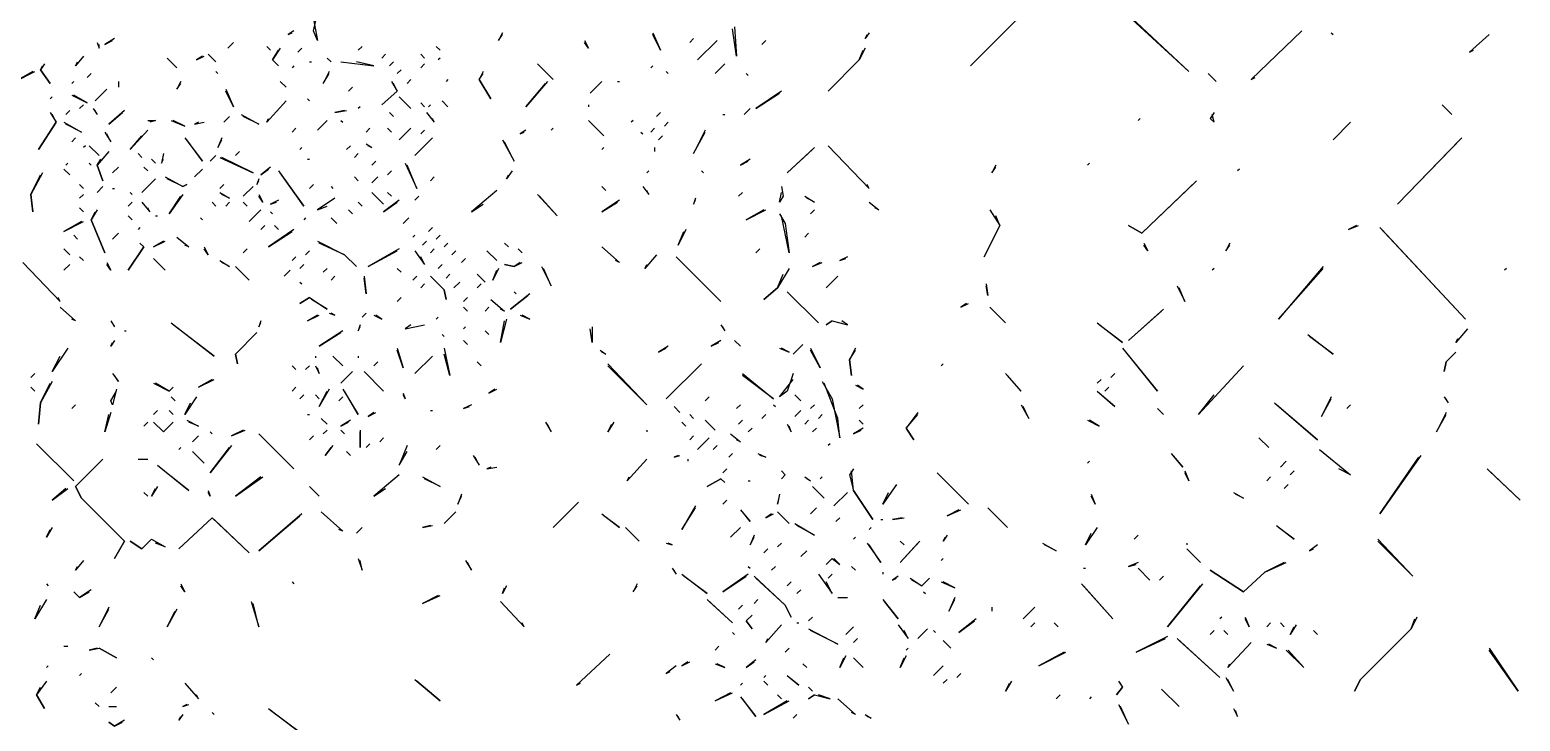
# Model space of a CAD drawing. Extents: x 1 to 2775, y -31 to 2075.
# Drawn here: x 1864.6 to 1992, y 564.4 to 623.6 of the extents above; entities that cross this region are included whole.
import ezdxf

# ---------------------------------------------------------------- set-up
doc = ezdxf.new("R2010")
doc.units = 0
doc.layers.add('LINEWORK', color=4, linetype='CONTINUOUS')

msp = doc.modelspace()

# ---------------------------------------------------------------- linework, layer by layer
at = {"layer": 'LINEWORK'}
for points in [[(1952.6667, 628.1667), (1945, 620.5)], [(1955, 628), (1963.6667, 620), (1955.1667, 628)], [(1889.1667, 625.1667), (1888.8333, 624.5), (1889.1667, 622.6667), (1888.8333, 623.5), (1889.1667, 625)], [(1887.1667, 623.5), (1886.6667, 623.1667), (1887, 623.3333)], [(1905, 623.3333), (1904.6667, 622.6667), (1905, 623.1667)], [(1917.8333, 623.3333), (1918.5, 621.8333), (1917.8333, 623.1667)], [(1924.8333, 623.8333), (1925, 621.3333), (1924.6667, 623.6667)], [(1936.3333, 623.3333), (1936, 622.8333), (1936.1667, 623.1667)], [(1973.3333, 623.5), (1969, 619.3333), (1969.3333, 619.5)], [(1975.8333, 623.3333), (1976, 623.1667)], [(1989.3333, 623.1667), (1987.6667, 621.6667), (1988, 621.8333)], [(1870.3333, 622.5), (1870.5, 622), (1870.5, 622.3333)], [(1871.8333, 622.8333), (1871, 622.3333), (1871.6667, 622.6667)], [(1882, 622.5), (1881.5, 622)], [(1884.8333, 622.1667), (1885.1667, 621.8333)], [(1886, 622), (1885.3333, 621), (1885.8333, 620.5), (1885.3333, 621), (1885.8333, 621.8333)], [(1887.8333, 622), (1887.5, 621.6667)], [(1893, 622.1667), (1892.6667, 621.8333)], [(1899.3333, 622.1667), (1899.6667, 621.8333)], [(1912, 622.6667), (1912.3333, 622), (1912, 622.5)], [(1921.3333, 622.8333), (1921, 622.5)], [(1923.3333, 622.6667), (1921.6667, 621)], [(1927.5, 622.6667), (1927.1667, 622.3333)], [(1936, 622), (1935.5, 621), (1932.8333, 618.3333), (1935.5, 621), (1935.8333, 621.8333)], [(1865.8333, 620.6667), (1865.5, 620.1667), (1866.3333, 619), (1865.5, 620.1667), (1865.6667, 620.5)], [(1869.1667, 621.3333), (1868.5, 620.5), (1868.6667, 620.8333)], [(1876.3333, 621.1667), (1877.1667, 620.3333)], [(1879.3333, 621.3333), (1878.8333, 621), (1879.5, 621.3333)], [(1879.8333, 621.5), (1880.5, 620.8333)], [(1888.5, 620.8333), (1888.6667, 620.8333)], [(1890, 621.1667), (1890.3333, 620.8333)], [(1891.1667, 620.8333), (1894, 620.5), (1892.5, 620.8333)], [(1895, 621.5), (1894.6667, 621.1667)], [(1895.6667, 620.8333), (1895.3333, 620.5)], [(1898, 621.5), (1898.3333, 621.1667)], [(1898.3333, 620.6667), (1898, 620.3333)], [(1899.6667, 621.1667), (1899.5, 621)], [(1908, 620.6667), (1909.3333, 619.3333), (1908.1667, 620.5)], [(1924, 620.6667), (1923.1667, 619.8333)], [(1864.8333, 620), (1863.3333, 619.1667), (1865, 620)], [(1869.8333, 619.8333), (1869.5, 619.5)], [(1880.5, 620), (1880.6667, 619.8333)], [(1887.1667, 620.5), (1887, 620.3333)], [(1890.1667, 620), (1889.6667, 619), (1890.1667, 619.8333)], [(1896.3333, 620.1667), (1896, 619.8333)], [(1897.1667, 619.3333), (1896.8333, 619)], [(1900.3333, 619.3333), (1900.1667, 619.1667)], [(1903.3333, 620), (1903, 619.3333), (1904, 617.6667), (1903, 619.3333), (1903.3333, 619.8333)], [(1917.8333, 620.5), (1917.6667, 620.3333)], [(1919, 620), (1919.1667, 619.8333)], [(1925.8333, 619.8333), (1926, 619.6667)], [(1965.3333, 619.8333), (1966, 619.1667)], [(1868.3333, 619.1667), (1868.1667, 619)], [(1868.1667, 618), (1869.5, 617.3333), (1868.3333, 618)], [(1871.1667, 618.5), (1870.1667, 617.5)], [(1872.1667, 619.1667), (1872.1667, 618.6667)], [(1877.5, 619.1667), (1877.1667, 618.5), (1877.5, 619)], [(1881.3333, 618.5), (1882, 617), (1881.3333, 618.3333)], [(1886, 619.1667), (1886.5, 618.6667)], [(1892.1667, 618.6667), (1891.8333, 618.3333)], [(1895.5, 619.1667), (1896, 618.3333), (1894.6667, 617.1667), (1896, 618.3333), (1895.6667, 619)], [(1908.8333, 619.1667), (1907, 617), (1908.6667, 619)], [(1913.5, 619.1667), (1912.5, 618.1667)], [(1914.8333, 619.1667), (1915, 619.1667)], [(1928.8333, 618.3333), (1926.6667, 616.8333), (1928.6667, 618.1667)], [(1866.5, 617.8333), (1866.3333, 617.6667)], [(1869.1667, 617.1667), (1868.8333, 616.8333)], [(1870, 616.8333), (1870.3333, 616.3333), (1870.1667, 616.6667)], [(1886.5, 617.5), (1884.8333, 615.6667), (1885, 616)], [(1888.3333, 617.6667), (1888.5, 617.5)], [(1892.8333, 617), (1892.6667, 616.8333)], [(1896.1667, 617.8333), (1897.1667, 616.8333)], [(1898, 617.3333), (1898.3333, 617)], [(1898.8333, 617.1667), (1898.6667, 617)], [(1899.8333, 617.5), (1900.3333, 617)], [(1912.3333, 617.1667), (1912.3333, 617)], [(1926.1667, 616.8333), (1925.6667, 616.3333)], [(1985.3333, 617.1667), (1986.1667, 616.3333)], [(1866.3333, 616.5), (1866.8333, 615.6667), (1865.3333, 613.3333), (1866.8333, 615.6667), (1866.5, 616.3333)], [(1867.5, 615.6667), (1869, 614.8333), (1867.6667, 615.5)], [(1868, 616.6667), (1867.6667, 616.3333)], [(1872.6667, 616.6667), (1871.3333, 615.5), (1872.5, 616.5)], [(1874.6667, 615.8333), (1875.3333, 615.8333), (1874.8333, 615.6667)], [(1876.6667, 615.8333), (1877.8333, 615.3333), (1876.8333, 615.8333)], [(1879, 615.6667), (1878.6667, 615.5), (1879.5, 615.6667)], [(1881.6667, 616.1667), (1881.1667, 615.6667)], [(1882.6667, 616.3333), (1884.1667, 615.5), (1882.8333, 616.1667)], [(1890, 615.8333), (1889.1667, 615)], [(1891.5, 616.6667), (1890.6667, 616.5), (1891.6667, 616.6667)], [(1891.1667, 615.8333), (1891.3333, 615.6667)], [(1895.3333, 616.5), (1895.6667, 616.1667)], [(1898.5, 616.5), (1899.1667, 615.6667), (1899, 616)], [(1912.3333, 615.8333), (1913.6667, 614.5)], [(1916.1667, 615.8333), (1916, 615.6667)], [(1918.5, 616.5), (1918.1667, 616.1667)], [(1919.1667, 615.6667), (1918.8333, 615.3333)], [(1923.8333, 616.3333), (1924, 616.3333)], [(1959.5, 616), (1959.3333, 615.8333)], [(1965.8333, 616.5), (1965.5, 616), (1965.8333, 615.6667), (1965.6667, 616.3333)], [(1977.5, 615.6667), (1976, 614.1667)], [(1868.5, 614.3333), (1868.1667, 614)], [(1871, 614.8333), (1871.5, 614), (1871.1667, 614.6667)], [(1874.6667, 615), (1873.1667, 613.3333), (1874.1667, 614.5)], [(1877.8333, 614.3333), (1879.3333, 612.3333), (1878, 614.1667)], [(1881, 614.3333), (1880.6667, 613.5), (1881, 614.1667)], [(1887.3333, 615.1667), (1887, 614.8333)], [(1893.6667, 615.1667), (1893.3333, 614.8333)], [(1895.1667, 615.1667), (1895.5, 614.8333)], [(1897.1667, 615.1667), (1896.1667, 614.1667)], [(1899, 614.3333), (1897.5, 612.8333)], [(1898.3333, 615), (1898, 614.6667)], [(1905, 614.1667), (1906, 612.3333), (1905.1667, 614)], [(1907, 615), (1906.5, 614.6667), (1906.8333, 614.8333)], [(1909.3333, 615.1667), (1909.1667, 615)], [(1916.8333, 614.8333), (1917, 614.6667)], [(1918, 615.1667), (1917.6667, 614.8333)], [(1918.6667, 614.5), (1918.3333, 614.1667)], [(1922.3333, 615), (1921.3333, 613), (1922.3333, 614.8333)], [(1987, 614.3333), (1981.5, 608.6667), (1986.8333, 614.1667)], [(1869.3333, 613.6667), (1869.1667, 613.5)], [(1869.6667, 613.6667), (1870.5, 612.8333)], [(1871.3333, 613.1667), (1870.3333, 612), (1870.8333, 610.6667), (1870.3333, 612), (1870.6667, 612.5)], [(1873.8333, 613), (1874.1667, 612.6667)], [(1876, 613), (1875.8333, 612.1667), (1876, 612.5)], [(1882.5, 613.1667), (1882.1667, 612.8333)], [(1887.8333, 613.5), (1887.6667, 613.3333)], [(1892, 613.6667), (1891.6667, 613.3333)], [(1892.6667, 613), (1892.3333, 612.6667)], [(1893.3333, 613.8333), (1893.8333, 613.5), (1893.5, 613.6667)], [(1913.6667, 613.5), (1913.5, 613.3333)], [(1918, 613.5), (1918, 613.1667)], [(1931.6667, 613.5), (1929.3333, 611.3333), (1931.5, 613.3333)], [(1932.8333, 613.6667), (1936.3333, 610), (1936.1667, 610.3333)], [(1867.5, 611.6667), (1868, 611.1667)], [(1867.8333, 612.1667), (1867.6667, 612)], [(1869.6667, 612.1667), (1869.8333, 612)], [(1872.1667, 611.8333), (1871.6667, 611.3333)], [(1874.3333, 611.8333), (1874.6667, 611.5)], [(1875, 612.5), (1875.3333, 612.1667)], [(1879.3333, 611.6667), (1878.6667, 611)], [(1880.5, 612.8333), (1880, 612.3333)], [(1880.8333, 612.6667), (1883.6667, 611.3333), (1881, 612.6667)], [(1885.1667, 611.8333), (1884.3333, 611.1667), (1885, 611.6667)], [(1888.3333, 612.5), (1888.5, 612.5)], [(1894.1667, 612.3333), (1893.8333, 612)], [(1896.6667, 612.1667), (1897.6667, 610), (1896.8333, 612)], [(1926.1667, 612.5), (1925.3333, 612), (1926, 612.3333)], [(1947.1667, 612), (1946.8333, 611.3333), (1947.1667, 611.8333)], [(1955.1667, 612.1667), (1955, 612)], [(1968, 611.6667), (1967.8333, 611.5)], [(1865.6667, 611.3333), (1864.6667, 609.5), (1864.8333, 608), (1864.6667, 609.5), (1865.5, 611.1667)], [(1868.8333, 610.3333), (1869.1667, 610)], [(1875.3333, 610.8333), (1874.1667, 609.6667)], [(1876.1667, 611), (1877.6667, 610.1667), (1878, 610.3333), (1877.6667, 610.1667), (1876.3333, 610.8333)], [(1881.1667, 610.3333), (1880.8333, 610)], [(1884.1667, 610.8333), (1884, 610.3333), (1884.1667, 610.6667)], [(1885.8333, 611.5), (1888, 608.5), (1886, 611.3333)], [(1888.8333, 610.3333), (1888.5, 610)], [(1892.3333, 611), (1892.6667, 610.6667)], [(1894.3333, 611), (1893.8333, 610.5)], [(1895.5, 611.5), (1895.1667, 611.1667)], [(1899.1667, 611), (1898.8333, 610.6667)], [(1905.8333, 611.5), (1905.3333, 610.8333), (1905.5, 611.1667)], [(1917.5, 611.5), (1917.3333, 611.3333)], [(1922, 611.5), (1922.1667, 611.3333)], [(1964.3333, 610.6667), (1959.6667, 606.1667), (1958.5, 606.8333), (1959.6667, 606.1667), (1964.1667, 610.5)], [(1869.1667, 609.5), (1868.8333, 609.1667)], [(1870.8333, 610.1667), (1870.3333, 609.6667)], [(1871.6667, 610), (1871.8333, 610)], [(1873.1667, 609.6667), (1873.3333, 609.5)], [(1877.6667, 609.5), (1876.5, 607.8333), (1877.5, 609.3333)], [(1880.8333, 609.6667), (1881.6667, 609.1667), (1881, 609.5)], [(1883.6667, 610.1667), (1882.8333, 609.3333)], [(1884.1667, 609.5), (1884.5, 608.8333), (1884.1667, 609.3333)], [(1890.6667, 609.1667), (1889.1667, 608.1667), (1890, 608.5)], [(1890.3333, 610.1667), (1890.5, 610)], [(1893.8333, 609.6667), (1894.8333, 608.6667)], [(1895.1667, 609.6667), (1895.5, 609.3333)], [(1897.8333, 609.3333), (1897.5, 609)], [(1904.5, 609.8333), (1902.3333, 608), (1903.3333, 608.6667)], [(1908, 609.5), (1909.6667, 607.6667), (1908.1667, 609.3333)], [(1913.5, 610.1667), (1913.8333, 609.8333)], [(1917, 610.1667), (1917.5, 609.5), (1917.3333, 609.8333)], [(1921.5, 609.1667), (1921.3333, 608.6667), (1921.5, 609)], [(1925.5, 609.6667), (1925.1667, 609.3333)], [(1928.8333, 610.1667), (1929, 609.3333), (1928.6667, 608.8333), (1928.8333, 609.6667)], [(1930.8333, 609.3333), (1931.6667, 608.8333), (1931, 609.1667)], [(1868.8333, 608.3333), (1869.1667, 608)], [(1870.3333, 608.1667), (1869.8333, 607.3333), (1871, 604.5), (1869.8333, 607.3333), (1870.1667, 608)], [(1873.3333, 608.8333), (1873, 608.5)], [(1874.1667, 608.8333), (1874.8333, 608), (1874.6667, 608.3333)], [(1880.1667, 608.8333), (1880.5, 608.5)], [(1881.6667, 608.8333), (1881.3333, 608.5)], [(1882.8333, 608.8333), (1883.1667, 608.5)], [(1884.3333, 608.1667), (1883.3333, 607.1667)], [(1885.8333, 609), (1885.1667, 608.6667), (1885.6667, 608.8333)], [(1885.1667, 608), (1885.3333, 607.8333)], [(1891.8333, 608.1667), (1892.1667, 607.8333)], [(1892.6667, 608.8333), (1893, 608.5)], [(1896.1667, 609), (1894.8333, 608), (1896, 608.8333)], [(1915, 609), (1913.5, 608), (1914.8333, 608.8333)], [(1927.3333, 608.1667), (1925.8333, 607.3333), (1927.5, 608.1667)], [(1928.6667, 607.8333), (1929.1667, 607), (1929.5, 604.5), (1928.8333, 607.6667)], [(1931.6667, 608.1667), (1931.3333, 607.8333)], [(1936.3333, 608.8333), (1937.1667, 608.1667), (1936.8333, 608.3333)], [(1946.6667, 608.1667), (1947.5, 606.8333), (1946.1667, 604.1667), (1947.5, 606.8333), (1947.1667, 607.6667)], [(1869, 607.1667), (1867.5, 606.3333), (1869.1667, 607.1667)], [(1873, 607.6667), (1873.3333, 607.3333)], [(1874, 606.6667), (1873.8333, 606.5)], [(1875.3333, 607.6667), (1875.5, 607.6667)], [(1879.1667, 607.5), (1879.3333, 607.3333)], [(1884.6667, 606.8333), (1884.3333, 606.5)], [(1885.5, 606.8333), (1885.8333, 606.5)], [(1888.1667, 607.5), (1888, 607.3333)], [(1890.3333, 607.5), (1890.8333, 607)], [(1897, 607.5), (1896.5, 607)], [(1899, 606.6667), (1898.6667, 606.3333)], [(1978, 606.8333), (1977.3333, 606.5), (1978.1667, 606.8333)], [(1980, 606.6667), (1987.3333, 598.8333), (1980.1667, 606.5)], [(1868.3333, 606), (1868.6667, 605.6667)], [(1872.1667, 606.1667), (1871.6667, 605.6667)], [(1874, 605.3333), (1874.3333, 605), (1873, 603), (1874.3333, 605)], [(1876, 605.5), (1875.1667, 605), (1876.1667, 605.5)], [(1877.1667, 605.8333), (1878.1667, 605), (1877.8333, 605.1667)], [(1887.1667, 606.5), (1885, 605), (1887, 606.3333)], [(1889.1667, 605.5), (1891.5, 604.3333), (1892.5, 603.3333), (1891.5, 604.3333), (1889.3333, 605.3333)], [(1897.5, 606), (1897.3333, 605.8333)], [(1898.5, 605.5), (1898.1667, 605.1667)], [(1899.6667, 606), (1899.3333, 605.6667)], [(1900.3333, 605.3333), (1900, 605)], [(1905.1667, 605.3333), (1905.5, 605)], [(1920.6667, 606.5), (1920, 605.1667), (1920.5, 606.3333)], [(1931.1667, 606.1667), (1930.8333, 605.8333)], [(1959.8333, 605.3333), (1960.1667, 604.6667), (1959.8333, 605.1667)], [(1967.1667, 605.3333), (1966.8333, 604.6667), (1967.1667, 605.1667)], [(1867.5, 604.8333), (1868, 604.3333)], [(1868.8333, 604.1667), (1869.1667, 603.8333)], [(1875.1667, 604), (1876.1667, 603)], [(1879.5, 605), (1879.8333, 604.3333), (1879.5, 604.8333)], [(1883.1667, 604.8333), (1882.8333, 604.5)], [(1887.3333, 604.1667), (1887, 603.8333)], [(1888.5, 604.6667), (1888.1667, 604.3333)], [(1896.1667, 604.8333), (1893.5, 603.3333), (1896, 604.6667)], [(1897.5, 604.6667), (1898.3333, 603.5), (1898, 604.1667)], [(1899.1667, 604.8333), (1898.8333, 604.5)], [(1901, 604.6667), (1900.6667, 604.3333)], [(1901.8333, 604), (1901.5, 603.6667)], [(1903.6667, 604.6667), (1904.5, 603.8333)], [(1906.3333, 604.8333), (1906.6667, 604.5)], [(1913.5, 605), (1915, 603.6667), (1914.6667, 603.8333)], [(1918.1667, 604.3333), (1917.1667, 603.1667), (1917.3333, 603.5)], [(1919.8333, 604.1667), (1923.6667, 600.3333)], [(1927, 604.8333), (1926.6667, 604.5)], [(1934.5, 604.1667), (1933.8333, 603.8333), (1934.3333, 604)], [(1864, 603.6667), (1867.1667, 600.3333), (1867, 600.6667)], [(1868, 603.5), (1867.5, 603)], [(1871.1667, 603.6667), (1871.5, 603), (1871.1667, 603.5)], [(1880.8333, 603.8333), (1881.6667, 603.3333), (1881, 603.6667)], [(1882.1667, 603.3333), (1883.3333, 602.1667)], [(1886.8333, 603), (1886.3333, 602.5)], [(1888, 603.5), (1887.6667, 603.1667)], [(1890, 603.1667), (1889.6667, 602.8333)], [(1896, 603.1667), (1896.3333, 602.8333)], [(1899.8333, 603.5), (1899.5, 603.1667)], [(1904.6667, 603.1667), (1904.1667, 602.1667), (1904.5, 603)], [(1906.5, 603.6667), (1906, 603.3333), (1905.1667, 603.5), (1906, 603.3333), (1906.6667, 603.6667)], [(1908.3333, 603.3333), (1909.1667, 601.6667), (1908.5, 603.1667)], [(1929.5, 603.1667), (1928.5, 601.5), (1927.3333, 600.5), (1928.5, 601.5), (1929, 602.6667)], [(1932.1667, 603.6667), (1931.5, 603.3333), (1932.3333, 603.6667)], [(1965.8333, 603.1667), (1965.6667, 603)], [(1975.1667, 603.3333), (1971.3333, 598.8333), (1975.1667, 603.1667)], [(1990.8333, 603.1667), (1990.6667, 603)], [(1887.6667, 602), (1887.8333, 601.8333)], [(1890.6667, 602.5), (1890.3333, 602.1667)], [(1893.1667, 602.5), (1893.3333, 601), (1893.1667, 602.3333)], [(1897.6667, 602.5), (1897.3333, 602.1667)], [(1898.3333, 601.8333), (1898, 601.5)], [(1898.8333, 602.5), (1900, 601.3333), (1900.1667, 600.5), (1900, 601.3333)], [(1900.5, 602.6667), (1900.1667, 602.3333)], [(1901.3333, 602), (1900.8333, 601.5)], [(1902.8333, 602.6667), (1903.5, 602)], [(1903.1667, 601.8333), (1902.8333, 601.5)], [(1933.6667, 602.5), (1932.6667, 601.5)], [(1946.3333, 601.8333), (1946.5, 600.8333), (1946.3333, 601.6667)], [(1962.6667, 601.6667), (1963.3333, 600.3333), (1962.8333, 601.5)], [(1888.5, 600.6667), (1887.6667, 600.1667), (1888.5, 600.6667), (1890, 599.6667), (1888.6667, 600.5)], [(1896.3333, 600.6667), (1896, 600.3333)], [(1902, 600.6667), (1901.6667, 600.3333)], [(1904, 600.5), (1905.1667, 599.5), (1904.8333, 599.6667)], [(1907.3333, 601), (1905.6667, 599.6667), (1907.1667, 600.8333)], [(1906, 601.1667), (1906.1667, 601)], [(1929.3333, 601.1667), (1932, 598.5)], [(1944.6667, 600.1667), (1944.1667, 599.8333), (1944.8333, 600.1667)], [(1867.1667, 599.8333), (1868.5, 598.6667), (1868.1667, 598.8333)], [(1889.1667, 599.1667), (1888.3333, 598.6667), (1889.3333, 599.1667)], [(1890.1667, 599.3333), (1890.6667, 599.1667), (1890.3333, 599.3333)], [(1893.3333, 599.3333), (1893, 599)], [(1894, 599.1667), (1894.6667, 598.8333), (1894.1667, 599.1667)], [(1899.5, 599), (1899.3333, 598.8333)], [(1901.6667, 599.8333), (1902, 599.5)], [(1903.8333, 599.8333), (1903.5, 599.5)], [(1906.5, 599.1667), (1907.3333, 598.8333), (1906.6667, 599.1667)], [(1946.6667, 599.8333), (1948, 598.5)], [(1961.5, 599.6667), (1958.5, 597), (1961.3333, 599.5)], [(1871.5, 598.6667), (1871.8333, 598.1667), (1871.6667, 598.5)], [(1872.6667, 597.8333), (1872.8333, 597.8333)], [(1876.6667, 598.5), (1880.3333, 595.6667), (1876.8333, 598.3333)], [(1884, 597.6667), (1882.1667, 595.8333), (1882.3333, 595), (1882.1667, 595.8333)], [(1884.3333, 598.6667), (1884.1667, 598.1667), (1884.3333, 598.5)], [(1891.3333, 597.8333), (1889.3333, 596.5), (1891.1667, 597.6667)], [(1892.8333, 598.3333), (1892.6667, 597.8333), (1892.8333, 598.1667)], [(1897.1667, 598.3333), (1896.6667, 598), (1898.3333, 598.3333)], [(1901.8333, 598.1667), (1901.6667, 598)], [(1903.5, 597.8333), (1903.8333, 597.5)], [(1905.3333, 598.8333), (1904.8333, 596.8333), (1905.1667, 598.6667)], [(1912.6667, 598.1667), (1912.6667, 596.8333), (1912.5, 598)], [(1923.6667, 598.3333), (1924, 597.8333), (1923.8333, 598.1667)], [(1933.1667, 598.6667), (1932.6667, 598.3333), (1933.1667, 598.6667), (1934.5, 598.3333), (1934, 598.6667)], [(1955.8333, 598.5), (1958, 596.8333), (1956, 598.3333)], [(1987.5, 598), (1986.5, 596.8333), (1986.6667, 597.1667)], [(1867.8333, 596.3333), (1866.5, 594.3333), (1867.1667, 595.6667)], [(1871.8333, 597), (1871.5, 596.5), (1871.6667, 596.8333)], [(1896, 596.3333), (1896.5, 594.6667), (1896, 596.1667)], [(1899.8333, 597.5), (1900, 597.3333)], [(1900, 596.3333), (1900.5, 594), (1900, 595.8333)], [(1901.6667, 597), (1902, 596.6667)], [(1919.1667, 596.5), (1918.3333, 596), (1919, 596.3333)], [(1923.6667, 597), (1922.8333, 596.5), (1923.5, 596.8333)], [(1924.8333, 597), (1925.3333, 596.5)], [(1928.6667, 596.3333), (1929.5, 596), (1928.8333, 596.3333)], [(1930.6667, 596.6667), (1929.8333, 595.8333)], [(1931.3333, 596.3333), (1932.1667, 594.6667), (1931.3333, 596.1667)], [(1935.1667, 596.3333), (1934.6667, 595.3333), (1934.8333, 594), (1934.6667, 595.3333), (1935.1667, 596.1667)], [(1958, 596.3333), (1961, 592.6667), (1958.1667, 596.1667)], [(1973.8333, 597.5), (1976, 595.8333), (1974, 597.3333)], [(1889, 595.6667), (1889, 595.5)], [(1890.5, 595.6667), (1891.3333, 594.8333)], [(1892.6667, 595.6667), (1892.6667, 595.5)], [(1894.3333, 595.1667), (1894, 594.8333)], [(1899, 595.6667), (1897.5, 594.1667)], [(1902.8333, 595.1667), (1903.1667, 594.8333)], [(1913.3333, 596.1667), (1913.8333, 595.8333), (1913.5, 596)], [(1986.5, 596), (1985.6667, 595.1667), (1985.5, 594.3333), (1985.6667, 595.1667)], [(1865, 594.1667), (1864.6667, 593.8333)], [(1871.6667, 594.1667), (1872.1667, 593.5), (1871.8333, 594)], [(1887, 594.8333), (1887.3333, 594.5)], [(1888.5, 594.8333), (1888.1667, 594.5)], [(1889, 594.8333), (1889.3333, 594.1667), (1889.1667, 594.6667)], [(1892.1667, 594.3333), (1891.1667, 593.3333)], [(1893.1667, 594.3333), (1894.8333, 592.6667)], [(1914, 595), (1917.3333, 591.5), (1914, 594.8333)], [(1922, 595), (1919, 592)], [(1925.5, 594.1667), (1928.1667, 592), (1925.5, 594)], [(1929.8333, 594.1667), (1929.3333, 592.6667), (1928.6667, 592.1667), (1929.8333, 593.6667)], [(1942.6667, 595), (1942.5, 594.8333)], [(1948, 594.1667), (1949.3333, 592.6667), (1948.1667, 594)], [(1957.3333, 594.1667), (1957, 593.8333)], [(1968.3333, 594.8333), (1964.5, 590.6667), (1965.8333, 592.3333)], [(1864.6667, 593), (1865, 592.6667)], [(1866.5, 593.5), (1865.5, 591.6667), (1865.3333, 589.8333), (1865.5, 591.6667), (1866.3333, 593.3333)], [(1872, 592.8333), (1871.6667, 591.5), (1871.5, 591.8333), (1872, 592.6667)], [(1875.1667, 593.3333), (1876.5, 592.6667), (1876.8333, 593), (1876.5, 592.6667), (1875.3333, 593.3333)], [(1880.1667, 593.6667), (1879, 593), (1880.3333, 593.6667)], [(1887.3333, 593), (1887, 592.6667)], [(1890.1667, 592.8333), (1889.3333, 591.3333), (1890, 592.6667)], [(1891.3333, 592.8333), (1892.6667, 590.6667), (1891.5, 592.6667)], [(1896.5, 592.5), (1896.6667, 592), (1896.5, 592.3333)], [(1904.3333, 592.8333), (1903.8333, 592.5), (1904.5, 592.8333)], [(1932.3333, 593.5), (1933.1667, 592), (1933.8333, 588.6667), (1933.6667, 590.3333), (1932.5, 593.3333)], [(1935.1667, 593.1667), (1935.8333, 592.8333), (1935.3333, 593.1667)], [(1956.1667, 593.6667), (1955.8333, 593.3333)], [(1955.8333, 592.6667), (1957.3333, 591.3333), (1956, 592.5)], [(1956.8333, 593), (1956.5, 592.6667)], [(1868.5, 591.5), (1868.1667, 591.1667)], [(1876.6667, 592.1667), (1877, 591.8333)], [(1878.8333, 592.1667), (1877.8333, 590.6667), (1878.3333, 591.6667)], [(1888, 592.3333), (1887.6667, 592)], [(1889, 592.3333), (1889.3333, 592)], [(1891.3333, 592.1667), (1891, 591.8333)], [(1902.3333, 591.5), (1901.6667, 591.1667), (1902.1667, 591.3333)], [(1919.6667, 591.3333), (1920.1667, 590.8333)], [(1922.6667, 592.1667), (1922.3333, 591.8333)], [(1925.3333, 591.5), (1925, 591.1667)], [(1928.1667, 591.5), (1928.3333, 591.3333)], [(1930, 592.3333), (1930.5, 591.8333)], [(1931.6667, 591.5), (1931.3333, 591.1667)], [(1935.8333, 591.5), (1935.5, 591.1667)], [(1949.3333, 591.5), (1950, 590.3333), (1949.5, 591.3333)], [(1971, 591.6667), (1974.6667, 588.5), (1971.1667, 591.5)], [(1975.8333, 592.1667), (1975, 590.5), (1975.8333, 592)], [(1977.5, 591.5), (1977.1667, 591.1667)], [(1985.5, 592.1667), (1985.8333, 591.6667), (1985.6667, 592)], [(1871.5, 590.8333), (1871, 589.1667), (1871.3333, 590.6667)], [(1874.6667, 590), (1874.3333, 589.6667)], [(1875.5, 591), (1875.1667, 590.6667)], [(1875.1667, 590), (1876, 589.1667), (1876.8333, 590), (1876, 589.1667)], [(1876.5, 591), (1876.8333, 590.6667)], [(1878, 590.1667), (1879, 589.6667), (1878.1667, 590)], [(1888.3333, 590.6667), (1888.5, 590.6667)], [(1889.5, 590.3333), (1890, 589.8333)], [(1892, 590.1667), (1891.1667, 589.6667), (1891.8333, 590)], [(1894, 590.8333), (1893.5, 590.5), (1894.1667, 590.8333)], [(1898.8333, 591), (1899, 591)], [(1908.6667, 590), (1909.1667, 589.1667), (1908.8333, 589.8333)], [(1914.5, 590), (1914, 589.1667), (1914.3333, 589.8333)], [(1920.3333, 590), (1920.6667, 589.6667)], [(1921, 590.6667), (1921.3333, 590.3333)], [(1922.3333, 590.1667), (1923.1667, 589.3333)], [(1925.5, 590.1667), (1925.1667, 589.8333)], [(1927.5, 590.6667), (1927.1667, 590.3333)], [(1930.5, 591), (1930, 590.5)], [(1931.1667, 590.1667), (1930.8333, 589.8333)], [(1932.3333, 590.6667), (1932, 590.3333)], [(1935.5, 590.1667), (1935.8333, 589.8333)], [(1940.5, 590.8333), (1939.5, 589.5), (1940.1667, 588.5), (1939.5, 589.5), (1940.5, 590.6667)], [(1955, 590.1667), (1956, 589.6667), (1955.1667, 590.1667)], [(1961, 591.1667), (1961.5, 590.6667)], [(1985.6667, 590.8333), (1984.8333, 589.1667), (1985.6667, 590.6667)], [(1879, 588.8333), (1878.5, 588.3333)], [(1880, 589.1667), (1880.1667, 589)], [(1882.8333, 589.3333), (1881.8333, 588.8333), (1883, 589.3333)], [(1884.1667, 589), (1887.1667, 586)], [(1888.8333, 588.8333), (1888.5, 588.5)], [(1890, 589.3333), (1889.6667, 589)], [(1891.1667, 589.3333), (1891.5, 589)], [(1892.8333, 589.3333), (1892.8333, 587.8333), (1892.8333, 589.1667)], [(1894.8333, 588.6667), (1894.5, 588.3333)], [(1917.3333, 589.3333), (1917.3333, 589.1667)], [(1921.3333, 588.8333), (1921, 588.5)], [(1922.6667, 588.6667), (1921.6667, 587.6667)], [(1924.5, 589), (1925.3333, 588.3333), (1925, 588.5)], [(1926.3333, 589.5), (1926, 589.1667)], [(1929.3333, 589.8333), (1929.6667, 589.1667), (1929.5, 589.6667)], [(1931.8333, 589.5), (1931.5, 589.1667)], [(1935.8333, 589.5), (1935, 589), (1935.6667, 589.3333)], [(1969.6667, 588.6667), (1970.5, 587.8333)], [(1865.1667, 588.1667), (1868.3333, 585)], [(1877.5, 587.8333), (1877.3333, 587.6667)], [(1878.5, 587.5), (1879.5, 586.5)], [(1881.8333, 588), (1880, 585.6667), (1881.6667, 587.8333)], [(1890.5, 588), (1889.8333, 587.1667), (1890.3333, 587.8333)], [(1891.6667, 587.5), (1892, 587.1667)], [(1893.6667, 588.1667), (1893.3333, 587.8333)], [(1896.8333, 588), (1896.1667, 586.3333), (1896.8333, 587.5)], [(1899.6667, 588), (1899.3333, 587.6667)], [(1923.3333, 588), (1923, 587.6667)], [(1933, 588.1667), (1932.8333, 588)], [(1974.8333, 587.6667), (1977.5, 585.5), (1976.5, 586)], [(1870.8333, 586.8333), (1868.5, 584.5), (1869, 583.5), (1872.6667, 579.8333), (1871.8333, 578.3333), (1872.6667, 579.8333), (1869, 583.5), (1868.5, 584.5)], [(1873.8333, 586.8333), (1874.6667, 586.8333)], [(1875.5, 586.3333), (1878.1667, 584.1667), (1875.8333, 586)], [(1902.5, 587.1667), (1903, 586.3333), (1902.6667, 587)], [(1904, 586.1667), (1903.6667, 586), (1904.5, 586.1667)], [(1917.3333, 586.8333), (1915.6667, 585), (1915.8333, 585.3333)], [(1920, 587.1667), (1919.6667, 587), (1920.1667, 587.1667)], [(1920.8333, 586.8333), (1920.8333, 586.6667)], [(1924.6667, 587.3333), (1924.3333, 587)], [(1926.8333, 587.3333), (1927.5, 587), (1927, 587.1667)], [(1955.1667, 586.6667), (1955, 586.5)], [(1962.1667, 587.3333), (1963.1667, 586.1667), (1962.3333, 587.1667)], [(1972, 586.6667), (1971.5, 586.1667)], [(1983.5, 587.1667), (1980, 582.1667), (1983.3333, 587)], [(1884.3333, 585.3333), (1882.1667, 583.6667), (1884.5, 585.3333)], [(1896.1667, 585.5), (1894, 583.6667), (1895, 584.3333)], [(1898.1667, 585.3333), (1899.6667, 584.5), (1898.3333, 585.1667)], [(1923.6667, 585.1667), (1922.5, 584.5), (1923.6667, 585.1667), (1924, 584.8333)], [(1924.1667, 586), (1923.8333, 585.6667)], [(1926, 585), (1926.1667, 585)], [(1928.8333, 585.8333), (1929.1667, 585.5), (1928.8333, 585.1667), (1929.1667, 585.5)], [(1930.8333, 585.3333), (1931.3333, 585), (1931, 585.1667)], [(1932.3333, 585.3333), (1932.1667, 585.1667)], [(1935, 586), (1934.6667, 585.5), (1935, 584.1667), (1936.6667, 581.6667), (1935, 584.1667), (1934.8333, 585.8333)], [(1942.1667, 585.6667), (1944.8333, 583), (1942.3333, 585.5)], [(1963.3333, 585.8333), (1963.6667, 585), (1963.3333, 585.6667)], [(1970.6667, 585.3333), (1970.3333, 585)], [(1972.6667, 585.8333), (1972.3333, 585.5)], [(1989.1667, 586), (1992, 583.3333), (1989.3333, 585.8333)], [(1867.6667, 584.3333), (1866.5, 583.3333), (1867.8333, 584.3333)], [(1874.3333, 584), (1874.6667, 583.6667)], [(1875.5, 584.5), (1875, 583.6667), (1875.3333, 584.3333)], [(1879.8333, 584.1667), (1880, 583.6667), (1879.8333, 584)], [(1888.5, 584.5), (1889.3333, 583.6667)], [(1901.5, 583.8333), (1901.1667, 583), (1901.5, 583.6667)], [(1928.6667, 583.8333), (1928.5, 583), (1928.6667, 583.6667)], [(1931.5, 584.5), (1932.5, 583.5)], [(1934.5, 584), (1933.3333, 582.8333)], [(1938.6667, 584.6667), (1937.5, 583), (1938, 584)], [(1955.3333, 583.8333), (1955.6667, 583), (1955.3333, 583.6667)], [(1967.5, 584), (1968.3333, 583.5), (1967.6667, 583.8333)], [(1972.1667, 584.6667), (1971.8333, 584.3333)], [(1889.5, 582.3333), (1891.3333, 580.6667), (1891, 580.8333)], [(1901, 582.3333), (1900, 581.3333)], [(1911.5, 583.1667), (1909.3333, 581)], [(1921.5, 582.8333), (1920.3333, 580.8333), (1921.5, 582.6667)], [(1924.1667, 583.3333), (1923.8333, 583)], [(1925.3333, 582.5), (1926.1667, 581.5), (1925.5, 582.3333)], [(1928.5, 582.3333), (1929.5, 581.3333)], [(1931.8333, 582.6667), (1931.3333, 582.1667)], [(1944, 582.5), (1943, 582), (1944.1667, 582.5)], [(1946.5, 582.6667), (1948.1667, 581)], [(1880.1667, 581.8333), (1877.3333, 579.1667), (1880.1667, 581.8333), (1883.3333, 578.8333), (1880.3333, 581.6667)], [(1887.8333, 582.1667), (1884.1667, 579), (1887.6667, 582)], [(1898.8333, 581.1667), (1898.1667, 581), (1899, 581.1667)], [(1913.5, 582.1667), (1915, 581), (1913.6667, 582)], [(1928, 582.1667), (1927.5, 581.8333), (1928.1667, 582.1667)], [(1930, 581.3333), (1931.6667, 580.3333), (1930.1667, 581.1667)], [(1933.8333, 581.8333), (1933.5, 581.5)], [(1937.3333, 581.6667), (1937.5, 581.6667)], [(1939.1667, 581.8333), (1938.3333, 581.6667), (1939.3333, 581.8333)], [(1971.1667, 581.1667), (1972.6667, 580), (1971.3333, 581)], [(1866.5, 581), (1866, 580.1667), (1866.3333, 580.8333)], [(1875, 580), (1874.1667, 579.1667), (1873.1667, 579.8333), (1874.1667, 579.1667), (1875, 580), (1876.1667, 579.3333), (1875.3333, 579.6667)], [(1893, 581), (1892.5, 580.5)], [(1915.5, 581), (1916.6667, 579.8333)], [(1925.3333, 581), (1924.5, 580.1667)], [(1926.5, 580.3333), (1926.1667, 579.5), (1926.5, 580.1667)], [(1935.1667, 580.1667), (1935, 580)], [(1936.5, 581), (1936.3333, 580.8333)], [(1940.6667, 579.8333), (1939, 578), (1940.5, 579.6667)], [(1939, 579.8333), (1939.3333, 579.5)], [(1943, 580.3333), (1942.6667, 579.8333), (1942.8333, 580.1667)], [(1955.8333, 581), (1954.8333, 579.5), (1955.3333, 580.5)], [(1959.3333, 580.3333), (1959, 580)], [(1979.8333, 580), (1982.8333, 576.8333), (1979.8333, 579.8333)], [(1919, 579.6667), (1919.5, 579.5), (1919.1667, 579.6667)], [(1927.6667, 579.1667), (1927.3333, 578.8333)], [(1928.8333, 579.6667), (1928.5, 579.3333)], [(1931, 579), (1930.5, 578.5)], [(1936.1667, 579.6667), (1937.3333, 578), (1936.3333, 579.5)], [(1951.1667, 579.6667), (1952.3333, 579), (1951.3333, 579.5)], [(1963.5, 579.6667), (1963.5, 579.5)], [(1963.5, 579.1667), (1964.6667, 578)], [(1974.6667, 579.5), (1974, 579), (1974.3333, 579.1667)], [(1869.1667, 578.1667), (1868.5, 577.3333), (1868.6667, 577.6667)], [(1892.6667, 578.3333), (1893, 577.3333), (1892.8333, 578.1667)], [(1901.8333, 578.1667), (1902.3333, 577.3333), (1902, 578)], [(1919.5, 577.5), (1919.8333, 577), (1919.6667, 577.3333)], [(1926, 577.6667), (1926.1667, 577.5)], [(1928.3333, 577.6667), (1928, 577.3333)], [(1933.1667, 578.3333), (1932.6667, 577.8333), (1933.1667, 578.3333), (1933.8333, 577.8333), (1933.3333, 578.3333)], [(1934.8333, 577.6667), (1935.1667, 577.3333)], [(1942.6667, 578.3333), (1942.5, 578.1667)], [(1954.6667, 577.5), (1954.8333, 577.5)], [(1959.3333, 578), (1958.5, 577.6667), (1959.1667, 577.8333)], [(1959.3333, 577.5), (1960.3333, 576.5)], [(1971.8333, 578), (1970.1667, 577.1667), (1968.3333, 575.5), (1965.5, 577.3333), (1968.3333, 575.5), (1970.1667, 577.1667), (1972, 578)], [(1866, 576.1667), (1866.1667, 576)], [(1877.5, 576.1667), (1877.8333, 575.5), (1877.5, 576)], [(1887, 576.3333), (1887.1667, 576.1667)], [(1905.3333, 576), (1905, 575.3333), (1905.1667, 575.8333)], [(1916.5, 576.1667), (1916.1667, 575.5), (1916.5, 576)], [(1920.3333, 577), (1922.5, 575.3333), (1920.5, 576.8333)], [(1926, 577), (1923.8333, 575.5), (1925.8333, 576.8333)], [(1926.5, 576.8333), (1929.1667, 574.3333), (1929.6667, 573.3333), (1929.1667, 574.3333), (1926.6667, 576.6667)], [(1929.6667, 576.3333), (1929.3333, 576)], [(1932, 577), (1933.1667, 575.3333), (1932.6667, 576.3333)], [(1933.1667, 577), (1932.8333, 576.6667)], [(1937.5, 577.1667), (1937.5, 577)], [(1938.8333, 576.8333), (1938.3333, 576.5), (1938.6667, 576.6667)], [(1939.8333, 576.6667), (1940.8333, 576), (1941.5, 576.6667), (1940.8333, 576), (1940, 576.5)], [(1942.5, 576.3333), (1943.6667, 575.8333), (1942.6667, 576.3333)], [(1954.5, 576.1667), (1957.1667, 573.1667), (1954.6667, 576)], [(1961.5, 576.8333), (1961.1667, 576.5)], [(1964.8333, 576.1667), (1961.8333, 572.5), (1964.6667, 576)], [(1866, 574.8333), (1865, 573.1667), (1865.5, 574.3333)], [(1869.8333, 575.6667), (1868.8333, 575), (1868.3333, 575.5), (1868.8333, 575), (1869.6667, 575.5)], [(1883.5, 574.6667), (1884.1667, 572.5), (1883.6667, 574.5)], [(1899.5, 575.1667), (1898.1667, 574.5), (1899.6667, 575.1667)], [(1904.8333, 574.6667), (1906.8333, 572.5), (1906.6667, 572.8333)], [(1922.5, 574.8333), (1924.6667, 572.8333), (1922.6667, 574.6667)], [(1926.8333, 574.8333), (1926.5, 574.5)], [(1930.5, 575.6667), (1930.1667, 575.3333)], [(1933.6667, 575), (1934.5, 575)], [(1937.5, 574.8333), (1938.8333, 573.1667), (1937.6667, 574.6667)], [(1941, 575.5), (1941.1667, 575.3333)], [(1943.6667, 575), (1943.1667, 573.8333), (1943.6667, 574.8333)], [(1871.3333, 574.1667), (1870.5, 572.5), (1871.3333, 574)], [(1877.1667, 574), (1876.3333, 572.5), (1877, 573.8333)], [(1925.5, 574.3333), (1925.1667, 574)], [(1926.3333, 573.5), (1925.8333, 573), (1926.3333, 572.3333), (1925.8333, 573)], [(1946.8333, 574.1667), (1946.8333, 573.8333)], [(1950.5, 574.1667), (1949.5, 573.1667)], [(1928.8333, 572.6667), (1927.5, 571.1667), (1927.6667, 571.5)], [(1930.1667, 572.8333), (1930.3333, 572.8333)], [(1931.5, 573.3333), (1931.1667, 573)], [(1931.1667, 572.3333), (1933.6667, 571), (1931.3333, 572.1667)], [(1935, 572.5), (1934.3333, 571.8333)], [(1938.8333, 572.6667), (1939.6667, 571.5), (1939.3333, 572.1667)], [(1941.3333, 572.3333), (1940.5, 571.5)], [(1941.8333, 572.1667), (1942, 572)], [(1945.5, 573.1667), (1944, 572), (1945.3333, 573)], [(1950.5, 572.8333), (1950.1667, 572.5)], [(1952.1667, 572.8333), (1952.5, 572.5)], [(1965.8333, 572.1667), (1965.5, 571.8333)], [(1966.5, 573.3333), (1966.3333, 573.1667)], [(1966.6667, 572.1667), (1967, 571.8333)], [(1968.5, 573.3333), (1968.8333, 572.5), (1968.5, 573.1667)], [(1970.6667, 572.8333), (1970.3333, 572.5)], [(1971.5, 572.8333), (1971.8333, 572.5)], [(1972.8333, 572.6667), (1972.3333, 571.8333), (1972.6667, 572.5)], [(1974.3333, 572.1667), (1974.6667, 571.8333)], [(1983.1667, 573.3333), (1982.6667, 572.3333), (1978.3333, 568), (1977.8333, 567), (1978.3333, 568), (1982.6667, 572.3333), (1983, 573.1667)], [(1867.5, 570.8333), (1867.8333, 570.8333)], [(1923.5, 570.8333), (1923.1667, 570.5)], [(1924.6667, 572), (1924.8333, 571.8333)], [(1935.3333, 571.5), (1935, 571.1667)], [(1942.6667, 571.3333), (1943.3333, 570.6667), (1942.8333, 571.1667)], [(1961.8333, 571.6667), (1959.1667, 570.3333), (1961.6667, 571.5)], [(1962.6667, 571.5), (1966.3333, 568.1667), (1962.8333, 571.3333)], [(1969, 571.1667), (1967, 569), (1967.1667, 569.3333)], [(1970.3333, 571), (1971.1667, 570.6667), (1970.5, 571)], [(1870.3333, 570.6667), (1869.6667, 570.5), (1870.5, 570.6667), (1872, 569.8333), (1870.5, 570.6667)], [(1875, 569.8333), (1875.1667, 569.6667)], [(1914.1667, 570.1667), (1911.3333, 567.5), (1911.6667, 567.6667)], [(1926.6667, 569.6667), (1925.8333, 569), (1926.5, 569.5)], [(1929.5, 570.6667), (1929.1667, 570.3333)], [(1934.3333, 570), (1933.8333, 569), (1934.1667, 569.8333)], [(1935, 569.8333), (1935.8333, 569)], [(1939.5, 570), (1939, 569), (1939.3333, 569.8333)], [(1939.6667, 570.6667), (1939.5, 570.5)], [(1953, 570.3333), (1950.8333, 569.1667), (1953.1667, 570.3333)], [(1972, 570.5), (1973.5, 569), (1972.1667, 570.5)], [(1989.3333, 570.6667), (1991.8333, 567), (1989.3333, 570.5)], [(1866.1667, 569.1667), (1866, 569)], [(1869, 568.5), (1868.8333, 568.3333)], [(1919.8333, 569.1667), (1919, 568.5), (1919.3333, 568.6667)], [(1920.8333, 569.5), (1920.3333, 569.1667), (1921, 569.5)], [(1923.1667, 569.3333), (1924, 569), (1923.3333, 569.3333)], [(1927.5, 568.3333), (1927.3333, 568.1667)], [(1929.3333, 568.3333), (1930.3333, 567.5), (1929.5, 568.1667)], [(1930.6667, 569.3333), (1931, 569)], [(1942.6667, 569.1667), (1941.8333, 568.3333)], [(1944.1667, 568.5), (1943.8333, 568.1667)], [(1866, 567.8333), (1865.1667, 566.6667), (1865.8333, 565.5), (1865.1667, 566.6667), (1865.5, 567.3333)], [(1872, 567.3333), (1871.5, 566.8333)], [(1877.8333, 567.6667), (1879, 566.3333), (1878.8333, 566.6667)], [(1897.5, 568), (1899.6667, 566.1667), (1897.6667, 567.8333)], [(1925.5, 567.6667), (1925.3333, 567.5)], [(1927.3333, 567.8333), (1927.6667, 567.5)], [(1931.1667, 567.3333), (1931.5, 567)], [(1943, 568), (1942.6667, 567.6667)], [(1948.5, 567.8333), (1948, 567), (1948.3333, 567.6667)], [(1957.6667, 567.8333), (1958, 567.3333), (1957.5, 566.6667), (1958, 567.3333), (1957.8333, 567.6667)], [(1961.3333, 567.1667), (1962.8333, 565.6667)], [(1966.8333, 568.1667), (1967.5, 567), (1967, 568)], [(1870.1667, 566), (1870.5, 565.6667)], [(1878, 565.8333), (1877.6667, 565.6667), (1878.1667, 565.8333)], [(1924.5, 566.8333), (1923.1667, 566.1667), (1924.6667, 566.8333)], [(1925.3333, 566.5), (1926.6667, 564.8333), (1925.5, 566.3333)], [(1929.3333, 566.1667), (1927.3333, 565), (1929.5, 566.1667)], [(1928.5, 566.6667), (1928.8333, 566.3333)], [(1931.6667, 566.6667), (1931.1667, 566.3333), (1931.6667, 566.6667), (1933, 566.3333), (1932, 566.6667)], [(1933.6667, 566.3333), (1935.1667, 565), (1934.8333, 565.1667)], [(1952.6667, 566.6667), (1952.3333, 566.3333)], [(1955.3333, 566.5), (1955.1667, 566.3333)], [(1957.6667, 565.8333), (1958.5, 564.1667), (1957.8333, 565.6667)], [(1871.3333, 565.6667), (1872, 565.6667)], [(1872.6667, 564.5), (1871.8333, 564), (1871.3333, 564.3333), (1871.8333, 564), (1872.5, 564.3333)], [(1877.6667, 565), (1877.3333, 564.5), (1877.5, 564.8333)], [(1880.1667, 565.1667), (1880.3333, 565)], [(1885, 565.5), (1887.8333, 563.3333), (1885.1667, 565.3333)], [(1919.8333, 565), (1920.1667, 564.5), (1920, 564.8333)], [(1930.1667, 565), (1929.8333, 564.6667)], [(1936, 565), (1936.5, 564.6667), (1936.1667, 564.8333)], [(1967.5, 565.5), (1967.8333, 564.8333), (1967.6667, 565.3333)]]:
    msp.add_lwpolyline(points, dxfattribs=at)

doc.saveas('drawing.dxf')
